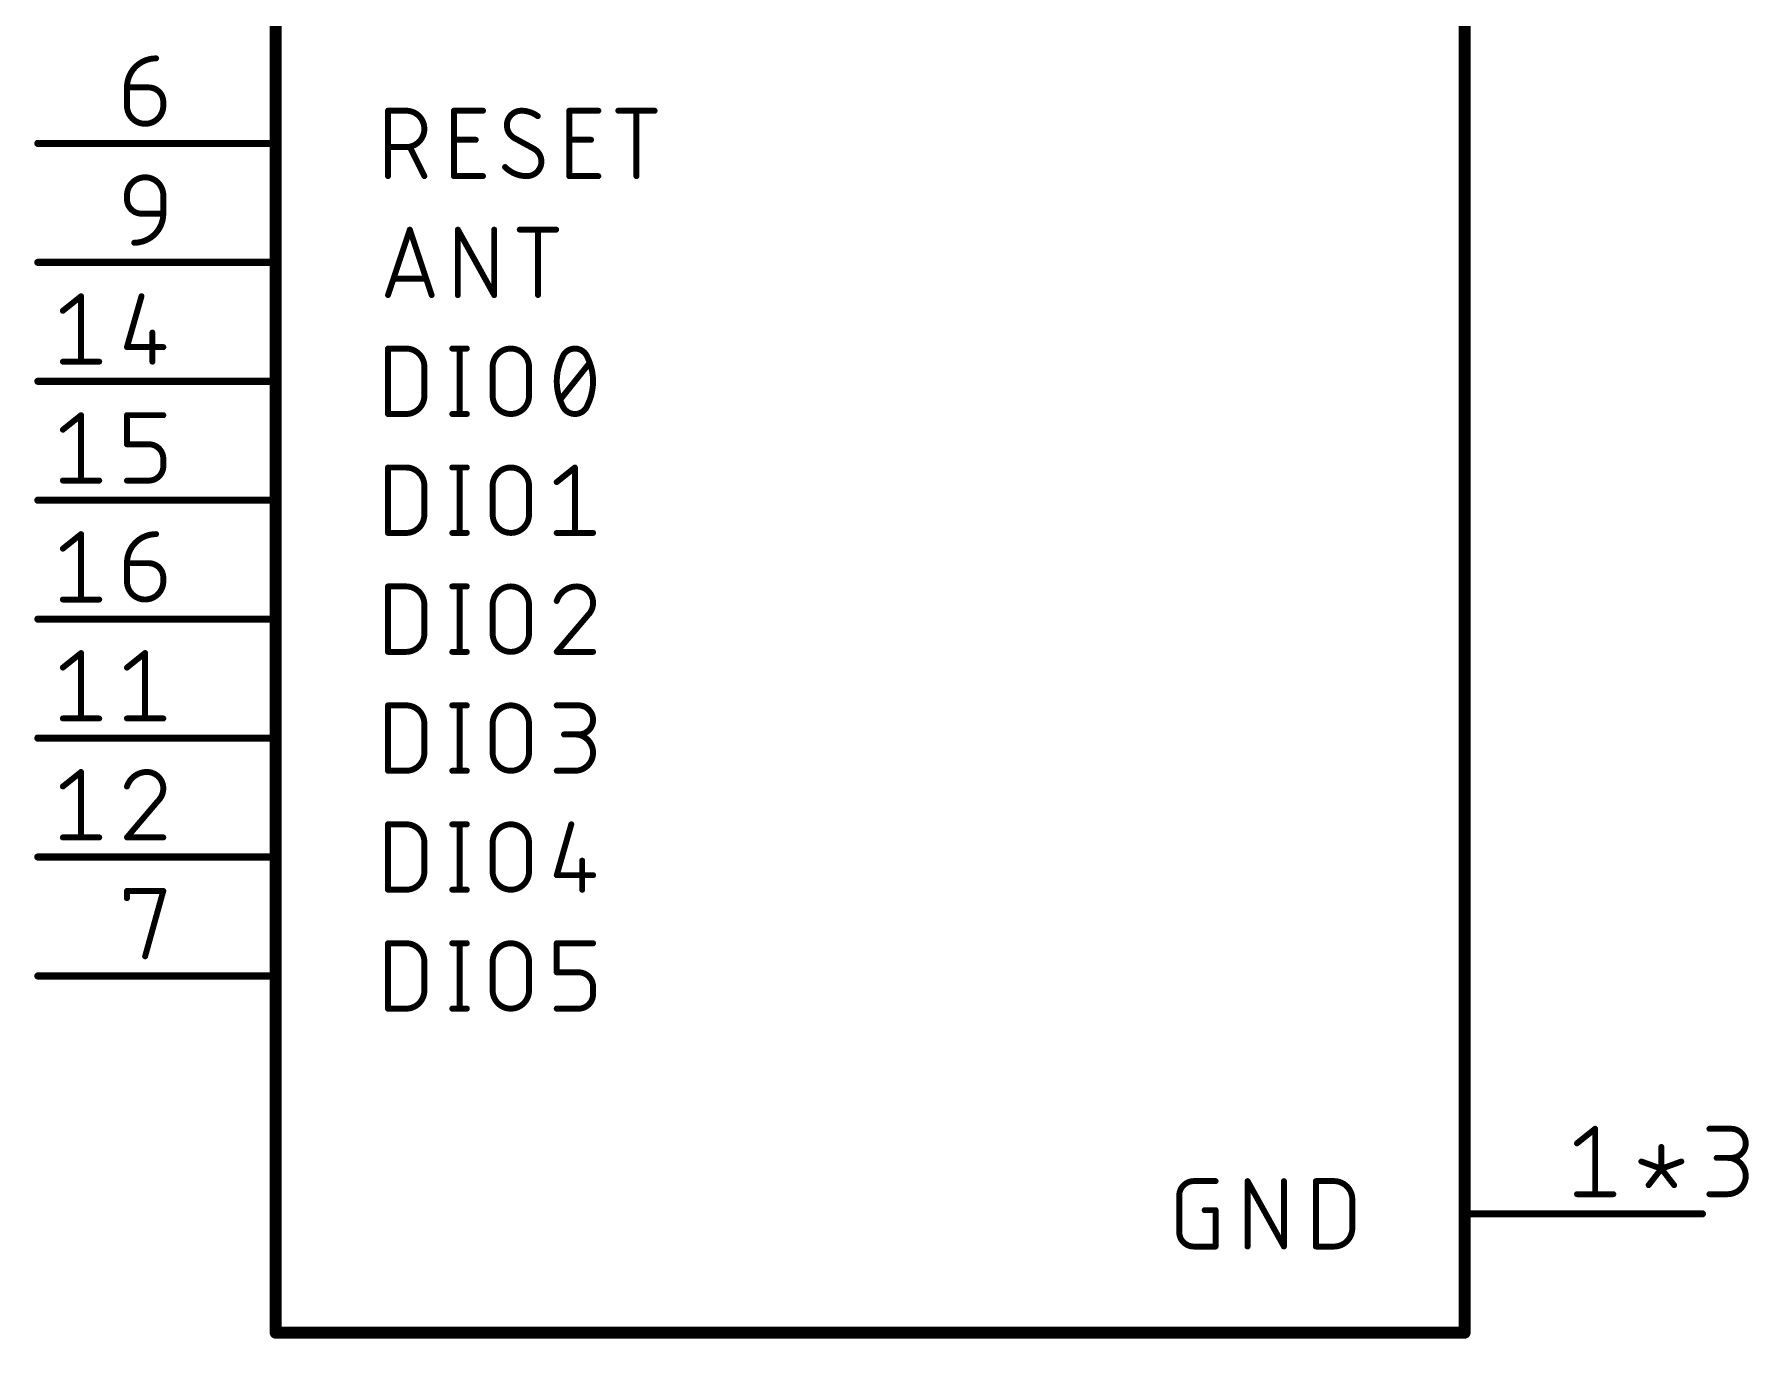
# Model space of a CAD drawing. Extents: x -1 to 180, y 0 to 264.
# Drawn here: x 104.06 to 140.69, y 48.13 to 75.99 of the extents above; entities that cross this region are included whole.
import ezdxf

# ---------------------------------------------------------------- set-up
doc = ezdxf.new("R2010")
doc.units = 0
doc.layers.add('94', color=12, linetype='CONTINUOUS')
doc.layers.add('95', color=251, linetype='CONTINUOUS')

msp = doc.modelspace()

# ---------------------------------------------------------------- linework, layer by layer
at = {"layer": '94'}
for points, const_width in [([(109.22, 91.44), (109.22, 48.26)], 0.254), ([(134.62, 48.26), (134.62, 91.44)], 0.254), ([(104.14, 73.66), (109.22, 73.66)], 0.1524), ([(104.14, 71.12), (109.22, 71.12)], 0.1524), ([(104.14, 68.58), (109.22, 68.58)], 0.1524), ([(104.14, 66.04), (109.22, 66.04)], 0.1524), ([(104.14, 63.5), (109.22, 63.5)], 0.1524), ([(104.14, 60.96), (109.22, 60.96)], 0.1524), ([(104.14, 58.42), (109.22, 58.42)], 0.1524), ([(104.14, 55.88), (109.22, 55.88)], 0.1524), ([(139.7, 50.8), (134.62, 50.8)], 0.1524), ([(109.22, 48.26), (134.62, 48.26)], 0.254)]:
    msp.add_lwpolyline(points, dxfattribs=dict(at, const_width=const_width))
for points, const_width in [([(104.14, 73.6981, 1), (104.14, 73.6219)], 0.0762), ([(109.22, 73.6219, 1), (109.22, 73.6981)], 0.0762), ([(104.14, 71.1581, 1), (104.14, 71.0819)], 0.0762), ([(109.22, 71.0819, 1), (109.22, 71.1581)], 0.0762), ([(104.14, 68.6181, 1), (104.14, 68.5419)], 0.0762), ([(109.22, 68.5419, 1), (109.22, 68.6181)], 0.0762), ([(104.14, 66.0781, 1), (104.14, 66.0019)], 0.0762), ([(109.22, 66.0019, 1), (109.22, 66.0781)], 0.0762), ([(104.14, 63.5381, 1), (104.14, 63.4619)], 0.0762), ([(109.22, 63.4619, 1), (109.22, 63.5381)], 0.0762), ([(104.14, 60.9981, 1), (104.14, 60.9219)], 0.0762), ([(109.22, 60.9219, 1), (109.22, 60.9981)], 0.0762), ([(104.14, 58.4581, 1), (104.14, 58.3819)], 0.0762), ([(109.22, 58.3819, 1), (109.22, 58.4581)], 0.0762), ([(104.14, 55.9181, 1), (104.14, 55.8419)], 0.0762), ([(109.22, 55.8419, 1), (109.22, 55.9181)], 0.0762), ([(134.62, 50.8381, 1), (134.62, 50.7619)], 0.0762), ([(139.7, 50.7619, 1), (139.7, 50.8381)], 0.0762), ([(109.22, 48.3235, 1), (109.22, 48.1965)], 0.127), ([(134.62, 48.1965, 1), (134.62, 48.3235)], 0.127), ([(109.1565, 48.26, 1), (109.2835, 48.26)], 0.127), ([(134.5565, 48.26, 1), (134.6835, 48.26)], 0.127)]:
    msp.add_lwpolyline(points, format="xyb", dxfattribs=dict(at, const_width=const_width))
at = {"layer": '95'}
for points, const_width in [([(106.6645, 75.4761, 0.4142), (106.0436, 74.8552)], 0.127), ([(106.6645, 75.4444, 1), (106.6645, 75.5078)], 0.0635), ([(106.0753, 74.8552, 1), (106.0118, 74.8552)], 0.0635), ([(106.0118, 74.8552, 1), (106.0753, 74.8552)], 0.0635), ([(106.0436, 74.887, 1), (106.0436, 74.8235)], 0.0635), ([(106.5093, 74.887, 1), (106.5093, 74.8235)], 0.0635), ([(106.8197, 74.5448, 0.4142), (106.5093, 74.8552)], 0.127), ([(106.5093, 74.8235, 1), (106.5093, 74.887)], 0.0635), ([(106.0753, 74.4672, 1), (106.0118, 74.4672)], 0.0635), ([(106.0118, 74.4672, 1), (106.0753, 74.4672)], 0.0635), ([(106.0436, 74.4672, 1), (106.8197, 74.4672)], 0.127), ([(106.8515, 74.5448, 1), (106.788, 74.5448)], 0.0635), ([(106.788, 74.5448, 1), (106.8515, 74.5448)], 0.0635), ([(106.8515, 74.4672, 1), (106.788, 74.4672)], 0.0635), ([(106.788, 74.4672, 1), (106.8515, 74.4672)], 0.0635), ([(111.6521, 74.3585, 1), (111.5885, 74.3585)], 0.0635), ([(111.6203, 74.3903, 1), (111.6203, 74.3268)], 0.0635), ([(112.0084, 73.5824, 1), (112.0084, 74.3585)], 0.127), ([(112.0084, 74.3903, 1), (112.0084, 74.3268)], 0.0635), ([(112.0084, 74.3268, 1), (112.0084, 74.3903)], 0.0635), ([(113.0604, 74.3585, 1), (112.9969, 74.3585)], 0.0635), ([(113.0286, 74.3903, 1), (113.0286, 74.3268)], 0.0635), ([(113.6495, 74.3268, 1), (113.6495, 74.3903)], 0.0635), ([(114.4702, 74.3585, 0.4142), (114.1598, 74.0481)], 0.127), ([(114.8195, 74.2421, 0.1623), (114.4702, 74.3585)], 0.127), ([(114.4702, 74.3902, 1), (114.4702, 74.3268)], 0.0635), ([(114.4702, 74.3267, 1), (114.4702, 74.3902)], 0.0635), ([(115.5243, 74.3585, 1), (115.4608, 74.3585)], 0.0635), ([(115.4926, 74.3903, 1), (115.4926, 74.3268)], 0.0635), ([(116.1134, 74.3268, 1), (116.1134, 74.3903)], 0.0635), ([(116.5393, 74.3903, 1), (116.5393, 74.3268)], 0.0635), ([(116.9591, 74.3585, 1), (116.8956, 74.3585)], 0.0635), ([(117.3154, 74.3268, 1), (117.3154, 74.3903)], 0.0635), ([(114.1915, 74.0481, 1), (114.128, 74.0481)], 0.0635), ([(114.128, 74.0481, 1), (114.1915, 74.0481)], 0.0635), ([(114.1598, 74.0481, 0.2656), (114.315, 73.7764)], 0.127), ([(114.8004, 74.2167, 1), (114.8385, 74.2675)], 0.0635), ([(111.6203, 73.6141, 1), (111.6203, 73.5506)], 0.0635), ([(112.0084, 73.6141, 1), (112.0084, 73.5506)], 0.0635), ([(112.0084, 73.5506, 1), (112.0084, 73.6141)], 0.0635), ([(112.1144, 73.5966, 1), (112.0576, 73.5682)], 0.0635), ([(113.0286, 73.7694, 1), (113.0286, 73.7059)], 0.0635), ([(113.4943, 73.7059, 1), (113.4943, 73.7694)], 0.0635), ([(114.3302, 73.8043, 1), (114.2998, 73.7485)], 0.0635), ([(114.2989, 73.7491, 1), (114.3311, 73.8038)], 0.0635), ([(115.4926, 73.7694, 1), (115.4926, 73.7059)], 0.0635), ([(115.9582, 73.7059, 1), (115.9582, 73.7694)], 0.0635), ([(114.5866, 72.9615, 0.4142), (114.8971, 73.2719)], 0.127), ([(114.8971, 73.2719, 0.2656), (114.7418, 73.5436)], 0.127), ([(114.758, 73.5709, 1), (114.7257, 73.5162)], 0.0635), ([(114.7266, 73.5157, 1), (114.757, 73.5715)], 0.0635), ([(114.9288, 73.2719, 1), (114.8653, 73.2719)], 0.0635), ([(114.8653, 73.2719, 1), (114.9288, 73.2719)], 0.0635), ([(106.8197, 72.548, 1), (106.0436, 72.548)], 0.127), ([(111.5885, 72.9615, 1), (111.6521, 72.9615)], 0.0635), ([(112.368, 72.9473, 1), (112.4248, 72.9757)], 0.0635), ([(113.0286, 72.9933, 1), (113.0286, 72.9297)], 0.0635), ([(112.9969, 72.9615, 1), (113.0604, 72.9615)], 0.0635), ([(113.6495, 72.9297, 1), (113.6495, 72.9933)], 0.0635), ([(114.121, 73.1555, 0.2), (114.5866, 72.9615)], 0.127), ([(114.1435, 73.1779, 1), (114.0984, 73.1332)], 0.0635), ([(114.5866, 72.9933, 1), (114.5866, 72.9297)], 0.0635), ([(114.5866, 72.9298, 1), (114.5866, 72.9932)], 0.0635), ([(115.4926, 72.9933, 1), (115.4926, 72.9297)], 0.0635), ([(115.4608, 72.9615, 1), (115.5243, 72.9615)], 0.0635), ([(116.1134, 72.9297, 1), (116.1134, 72.9933)], 0.0635), ([(116.8956, 72.9615, 1), (116.9591, 72.9615)], 0.0635), ([(106.0753, 72.548, 1), (106.0118, 72.548)], 0.0635), ([(106.0118, 72.548, 1), (106.0753, 72.548)], 0.0635), ([(106.0753, 72.4704, 1), (106.0118, 72.4704)], 0.0635), ([(106.0436, 72.4704, 0.4142), (106.354, 72.16)], 0.127), ([(106.7879, 72.548, 1), (106.8514, 72.548)], 0.0635), ([(106.8515, 72.548, 1), (106.788, 72.548)], 0.0635), ([(106.0118, 72.4704, 1), (106.0753, 72.4704)], 0.0635), ([(106.1988, 71.5391, 0.4142), (106.8197, 72.16)], 0.127), ([(106.354, 72.1917, 1), (106.354, 72.1282)], 0.0635), ([(106.354, 72.1282, 1), (106.354, 72.1917)], 0.0635), ([(106.8515, 72.16, 1), (106.788, 72.16)], 0.0635), ([(106.788, 72.16, 1), (106.8515, 72.16)], 0.0635), ([(106.8197, 72.1282, 1), (106.8197, 72.1917)], 0.0635), ([(112.1161, 71.8285, 1), (112.0558, 71.8085)], 0.0635), ([(112.1161, 71.8085, 1), (112.0558, 71.8285)], 0.0635), ([(113.1441, 71.8185, 1), (113.0806, 71.8185)], 0.0635), ([(113.1401, 71.8339, 1), (113.0846, 71.8031)], 0.0635), ([(113.9203, 71.8185, 1), (113.8568, 71.8185)], 0.0635), ([(114.4356, 71.8503, 1), (114.4356, 71.7867)], 0.0635), ([(114.8554, 71.8185, 1), (114.7919, 71.8185)], 0.0635), ([(115.2117, 71.7867, 1), (115.2117, 71.8503)], 0.0635), ([(106.1988, 71.5709, 1), (106.1988, 71.5074)], 0.0635), ([(111.7367, 70.8025, 1), (111.7367, 70.739)], 0.0635), ([(112.4352, 70.739, 1), (112.4352, 70.8025)], 0.0635), ([(105.0945, 70.3961, 1), (105.031, 70.3961)], 0.0635), ([(105.0826, 70.3713, 1), (105.043, 70.4209)], 0.0635), ([(106.3846, 70.3874, 1), (106.3235, 70.4048)], 0.0635), ([(111.5902, 70.4315, 1), (111.6504, 70.4115)], 0.0635), ([(112.5215, 70.4115, 1), (112.5818, 70.4315)], 0.0635), ([(113.0806, 70.4215, 1), (113.1441, 70.4215)], 0.0635), ([(113.8568, 70.4215, 1), (113.9203, 70.4215)], 0.0635), ([(113.8607, 70.4061, 1), (113.9163, 70.4369)], 0.0635), ([(114.7919, 70.4215, 1), (114.8554, 70.4215)], 0.0635), ([(104.6549, 70.1104, 1), (104.6946, 70.0609)], 0.0635), ([(106.6186, 69.62, 1), (106.5551, 69.62)], 0.0635), ([(106.0436, 69.3413, 1), (106.0436, 69.2778)], 0.0635), ([(106.0131, 69.3183, 1), (106.0741, 69.3008)], 0.0635), ([(106.8197, 69.2778, 1), (106.8197, 69.3413)], 0.0635), ([(111.6521, 69.2785, 1), (111.5885, 69.2785)], 0.0635), ([(111.6203, 69.3103, 1), (111.6203, 69.2468)], 0.0635), ([(112.0084, 69.3103, 1), (112.0084, 69.2468)], 0.0635), ([(112.3964, 68.8904, 0.4142), (112.0084, 69.2785)], 0.127), ([(112.0084, 69.2468, 1), (112.0084, 69.3103)], 0.0635), ([(112.9938, 69.3103, 1), (112.9938, 69.2468)], 0.0635), ([(113.1808, 69.2785, 1), (113.1173, 69.2785)], 0.0635), ([(113.3043, 69.2468, 1), (113.3043, 69.3103)], 0.0635), ([(114.6322, 68.8904, 1), (113.8561, 68.8904)], 0.127), ([(115.613, 69.2785, 0.3205), (115.3414, 69.0845)], 0.127), ([(115.8846, 69.0845, 0.3205), (115.613, 69.2785)], 0.127), ([(115.613, 69.3102, 1), (115.613, 69.2468)], 0.0635), ([(115.613, 69.2468, 1), (115.613, 69.3102)], 0.0635), ([(104.6747, 69.0309, 1), (104.6747, 68.9673)], 0.0635), ([(105.031, 68.9991, 1), (105.0945, 68.9991)], 0.0635), ([(105.4508, 68.9673, 1), (105.4508, 69.0309)], 0.0635), ([(106.5551, 68.9991, 1), (106.6186, 68.9991)], 0.0635), ([(112.4282, 68.8904, 1), (112.3647, 68.8904)], 0.0635), ([(112.3647, 68.8904, 1), (112.4282, 68.8904)], 0.0635), ([(113.8878, 68.8904, 1), (113.8243, 68.8904)], 0.0635), ([(113.8243, 68.8904, 1), (113.8878, 68.8904)], 0.0635), ([(114.664, 68.8904, 1), (114.6005, 68.8904)], 0.0635), ([(114.6005, 68.8904, 1), (114.664, 68.8904)], 0.0635), ([(115.3414, 69.0845, 0.1139), (115.2249, 68.58)], 0.127), ([(115.3113, 69.0948, 1), (115.3714, 69.0742)], 0.0635), ([(115.3699, 69.0706, 1), (115.3128, 69.0984)], 0.0635), ([(116.0011, 68.58, 0.1139), (115.8846, 69.0845)], 0.127), ([(115.9132, 69.0984, 1), (115.8561, 69.0706)], 0.0635), ([(115.8546, 69.0742, 1), (115.9147, 69.0948)], 0.0635), ([(115.9482, 68.9482, 1), (115.8987, 68.9879)], 0.0635), ([(115.2249, 68.58, 0.1139), (115.3414, 68.0755)], 0.127), ([(115.2567, 68.58, 1), (115.1932, 68.58)], 0.0635), ([(115.1932, 68.58, 1), (115.2567, 68.58)], 0.0635), ([(115.8846, 68.0755, 0.1139), (116.0011, 68.58)], 0.127), ([(116.0328, 68.58, 1), (115.9693, 68.58)], 0.0635), ([(115.9693, 68.58, 1), (116.0328, 68.58)], 0.0635), ([(112.0084, 67.8815, 0.4142), (112.3964, 68.2696)], 0.127), ([(112.4282, 68.2696, 1), (112.3647, 68.2696)], 0.0635), ([(112.3647, 68.2696, 1), (112.4282, 68.2696)], 0.0635), ([(113.8878, 68.2696, 1), (113.8243, 68.2696)], 0.0635), ([(113.8243, 68.2696, 1), (113.8878, 68.2696)], 0.0635), ([(113.8561, 68.2696, 1), (114.6322, 68.2696)], 0.127), ([(114.664, 68.2696, 1), (114.6005, 68.2696)], 0.0635), ([(114.6005, 68.2696, 1), (114.664, 68.2696)], 0.0635), ([(115.2778, 68.2118, 1), (115.3273, 68.1721)], 0.0635), ([(115.3714, 68.0858, 1), (115.3113, 68.0652)], 0.0635), ([(115.3414, 68.0755, 0.3205), (115.613, 67.8815)], 0.127), ([(115.613, 67.8815, 0.3205), (115.8846, 68.0755)], 0.127), ([(115.9147, 68.0652, 1), (115.8546, 68.0858)], 0.0635), ([(105.0945, 67.8561, 1), (105.031, 67.8561)], 0.0635), ([(105.0826, 67.8313, 1), (105.043, 67.8809)], 0.0635), ([(106.0436, 67.8879, 1), (106.0436, 67.8243)], 0.0635), ([(106.0753, 67.8561, 1), (106.0118, 67.8561)], 0.0635), ([(106.8197, 67.8243, 1), (106.8197, 67.8879)], 0.0635), ([(111.5885, 67.8815, 1), (111.6521, 67.8815)], 0.0635), ([(111.6203, 67.9133, 1), (111.6203, 67.8498)], 0.0635), ([(112.0084, 67.9132, 1), (112.0084, 67.8498)], 0.0635), ([(112.0084, 67.8498, 1), (112.0084, 67.9133)], 0.0635), ([(112.9938, 67.9133, 1), (112.9938, 67.8498)], 0.0635), ([(113.1173, 67.8815, 1), (113.1808, 67.8815)], 0.0635), ([(113.3043, 67.8498, 1), (113.3043, 67.9133)], 0.0635), ([(115.3128, 68.0616, 1), (115.3699, 68.0894)], 0.0635), ([(115.613, 67.9132, 1), (115.613, 67.8498)], 0.0635), ([(115.613, 67.8498, 1), (115.613, 67.9132)], 0.0635), ([(115.8561, 68.0894, 1), (115.9132, 68.0616)], 0.0635), ([(104.6549, 67.5704, 1), (104.6946, 67.5209)], 0.0635), ([(106.0118, 67.2352, 1), (106.0753, 67.2352)], 0.0635), ([(106.0436, 67.267, 1), (106.0436, 67.2035)], 0.0635), ([(106.8197, 66.9248, 0.4142), (106.5093, 67.2352)], 0.127), ([(106.5093, 67.267, 1), (106.5093, 67.2035)], 0.0635), ([(106.5093, 67.2035, 1), (106.5093, 67.267)], 0.0635), ([(106.5093, 66.4591, 0.4142), (106.8197, 66.7695)], 0.127), ([(106.8515, 66.9248, 1), (106.788, 66.9248)], 0.0635), ([(106.788, 66.9248, 1), (106.8515, 66.9248)], 0.0635), ([(106.8515, 66.7695, 1), (106.788, 66.7695)], 0.0635), ([(106.788, 66.7695, 1), (106.8515, 66.7695)], 0.0635), ([(111.6521, 66.7385, 1), (111.5885, 66.7385)], 0.0635), ([(111.6203, 66.7703, 1), (111.6203, 66.7067)], 0.0635), ([(112.0084, 66.7703, 1), (112.0084, 66.7067)], 0.0635), ([(112.3964, 66.3504, 0.4142), (112.0084, 66.7385)], 0.127), ([(112.0084, 66.7067, 1), (112.0084, 66.7703)], 0.0635), ([(112.9938, 66.7703, 1), (112.9938, 66.7067)], 0.0635), ([(113.1808, 66.7385, 1), (113.1173, 66.7385)], 0.0635), ([(113.3043, 66.7067, 1), (113.3043, 66.7703)], 0.0635), ([(114.6322, 66.3504, 1), (113.8561, 66.3504)], 0.127), ([(115.6448, 66.7385, 1), (115.5812, 66.7385)], 0.0635), ([(115.6328, 66.7137, 1), (115.5932, 66.7633)], 0.0635), ([(104.6747, 66.4909, 1), (104.6747, 66.4274)], 0.0635), ([(105.031, 66.4591, 1), (105.0945, 66.4591)], 0.0635), ([(105.4508, 66.4274, 1), (105.4508, 66.4909)], 0.0635), ([(106.0436, 66.4909, 1), (106.0436, 66.4274)], 0.0635), ([(106.5093, 66.4909, 1), (106.5093, 66.4274)], 0.0635), ([(106.5093, 66.4274, 1), (106.5093, 66.4909)], 0.0635), ([(112.4282, 66.3504, 1), (112.3647, 66.3504)], 0.0635), ([(112.3647, 66.3504, 1), (112.4282, 66.3504)], 0.0635), ([(113.8878, 66.3504, 1), (113.8243, 66.3504)], 0.0635), ([(113.8243, 66.3504, 1), (113.8878, 66.3504)], 0.0635), ([(114.664, 66.3504, 1), (114.6005, 66.3504)], 0.0635), ([(114.6005, 66.3504, 1), (114.664, 66.3504)], 0.0635), ([(115.2051, 66.4528, 1), (115.2448, 66.4033)], 0.0635), ([(112.0084, 65.3415, 0.4142), (112.3964, 65.7296)], 0.127), ([(112.4282, 65.7296, 1), (112.3647, 65.7296)], 0.0635), ([(112.3647, 65.7296, 1), (112.4282, 65.7296)], 0.0635), ([(113.8878, 65.7296, 1), (113.8243, 65.7296)], 0.0635), ([(113.8243, 65.7296, 1), (113.8878, 65.7296)], 0.0635), ([(113.8561, 65.7296, 1), (114.6322, 65.7296)], 0.127), ([(114.664, 65.7296, 1), (114.6005, 65.7296)], 0.0635), ([(114.6005, 65.7296, 1), (114.664, 65.7296)], 0.0635), ([(105.0945, 65.3161, 1), (105.031, 65.3161)], 0.0635), ([(105.0826, 65.2913, 1), (105.043, 65.3409)], 0.0635), ([(106.6645, 65.3161, 0.4142), (106.0436, 64.6952)], 0.127), ([(106.6645, 65.2844, 1), (106.6645, 65.3478)], 0.0635), ([(111.5885, 65.3415, 1), (111.6521, 65.3415)], 0.0635), ([(111.6203, 65.3732, 1), (111.6203, 65.3097)], 0.0635), ([(112.0084, 65.3732, 1), (112.0084, 65.3098)], 0.0635), ([(112.0084, 65.3097, 1), (112.0084, 65.3732)], 0.0635), ([(112.9938, 65.3732, 1), (112.9938, 65.3097)], 0.0635), ([(113.1173, 65.3415, 1), (113.1808, 65.3415)], 0.0635), ([(113.3043, 65.3097, 1), (113.3043, 65.3732)], 0.0635), ([(115.2249, 65.3732, 1), (115.2249, 65.3097)], 0.0635), ([(115.5812, 65.3415, 1), (115.6448, 65.3415)], 0.0635), ([(116.0011, 65.3097, 1), (116.0011, 65.3732)], 0.0635), ([(104.6549, 65.0304, 1), (104.6946, 64.9809)], 0.0635), ([(106.0753, 64.6952, 1), (106.0118, 64.6952)], 0.0635), ([(106.0118, 64.6952, 1), (106.0753, 64.6952)], 0.0635), ([(106.0436, 64.727, 1), (106.0436, 64.6635)], 0.0635), ([(106.5093, 64.727, 1), (106.5093, 64.6635)], 0.0635), ([(106.8197, 64.3848, 0.4142), (106.5093, 64.6952)], 0.127), ([(106.5093, 64.6635, 1), (106.5093, 64.727)], 0.0635), ([(106.0753, 64.3072, 1), (106.0118, 64.3072)], 0.0635), ([(106.0118, 64.3072, 1), (106.0753, 64.3072)], 0.0635), ([(106.0436, 64.3072, 1), (106.8197, 64.3072)], 0.127), ([(106.8515, 64.3848, 1), (106.788, 64.3848)], 0.0635), ([(106.788, 64.3848, 1), (106.8515, 64.3848)], 0.0635), ([(106.8515, 64.3072, 1), (106.788, 64.3072)], 0.0635), ([(106.788, 64.3072, 1), (106.8515, 64.3072)], 0.0635), ([(111.6521, 64.1985, 1), (111.5885, 64.1985)], 0.0635), ([(111.6203, 64.2303, 1), (111.6203, 64.1668)], 0.0635), ([(112.0084, 64.2303, 1), (112.0084, 64.1668)], 0.0635), ([(112.3964, 63.8104, 0.4142), (112.0084, 64.1985)], 0.127), ([(112.0084, 64.1668, 1), (112.0084, 64.2303)], 0.0635), ([(112.9938, 64.2303, 1), (112.9938, 64.1668)], 0.0635), ([(113.1808, 64.1985, 1), (113.1173, 64.1985)], 0.0635), ([(113.3043, 64.1668, 1), (113.3043, 64.2303)], 0.0635), ([(114.6322, 63.8104, 1), (113.8561, 63.8104)], 0.127), ([(115.6518, 64.1985, 0.3252), (115.2249, 63.8881)], 0.127), ([(115.6518, 64.2303, 1), (115.6518, 64.1668)], 0.0635), ([(116.0011, 63.8493, 0.4142), (115.6518, 64.1985)], 0.127), ([(115.6518, 64.1668, 1), (115.6518, 64.2302)], 0.0635), ([(104.6747, 63.9509, 1), (104.6747, 63.8873)], 0.0635), ([(105.031, 63.9191, 1), (105.0945, 63.9191)], 0.0635), ([(105.4508, 63.8873, 1), (105.4508, 63.9509)], 0.0635), ([(112.4282, 63.8104, 1), (112.3647, 63.8104)], 0.0635), ([(112.3647, 63.8104, 1), (112.4282, 63.8104)], 0.0635), ([(113.8878, 63.8104, 1), (113.8243, 63.8104)], 0.0635), ([(113.8243, 63.8104, 1), (113.8878, 63.8104)], 0.0635), ([(114.664, 63.8104, 1), (114.6005, 63.8104)], 0.0635), ([(114.6005, 63.8104, 1), (114.664, 63.8104)], 0.0635), ([(115.1947, 63.8978, 1), (115.2551, 63.8783)], 0.0635), ([(115.8846, 63.5776, 0.2053), (116.0011, 63.8493)], 0.127), ([(116.0328, 63.8492, 1), (115.9693, 63.8493)], 0.0635), ([(115.9693, 63.8493, 1), (116.0328, 63.8493)], 0.0635), ([(115.8627, 63.6006, 1), (115.9065, 63.5546)], 0.0635), ([(115.9088, 63.557, 1), (115.8604, 63.5982)], 0.0635), ([(112.0084, 62.8015, 0.4142), (112.3964, 63.1896)], 0.127), ([(112.4282, 63.1896, 1), (112.3647, 63.1896)], 0.0635), ([(112.3647, 63.1896, 1), (112.4282, 63.1896)], 0.0635), ([(113.8878, 63.1896, 1), (113.8243, 63.1896)], 0.0635), ([(113.8243, 63.1896, 1), (113.8878, 63.1896)], 0.0635), ([(113.8561, 63.1896, 1), (114.6322, 63.1896)], 0.127), ([(114.664, 63.1896, 1), (114.6005, 63.1896)], 0.0635), ([(114.6005, 63.1896, 1), (114.664, 63.1896)], 0.0635), ([(105.0945, 62.7761, 1), (105.031, 62.7761)], 0.0635), ([(105.0826, 62.7513, 1), (105.043, 62.8009)], 0.0635), ([(106.4634, 62.7761, 1), (106.3999, 62.7761)], 0.0635), ([(106.4515, 62.7513, 1), (106.4118, 62.8009)], 0.0635), ([(111.5885, 62.8015, 1), (111.6521, 62.8015)], 0.0635), ([(111.6203, 62.8333, 1), (111.6203, 62.7698)], 0.0635), ([(112.0084, 62.8332, 1), (112.0084, 62.7698)], 0.0635), ([(112.0084, 62.7698, 1), (112.0084, 62.8333)], 0.0635), ([(112.9938, 62.8333, 1), (112.9938, 62.7698)], 0.0635), ([(113.1173, 62.8015, 1), (113.1808, 62.8015)], 0.0635), ([(113.3043, 62.7698, 1), (113.3043, 62.8333)], 0.0635), ([(115.2249, 62.8333, 1), (115.2249, 62.7698)], 0.0635), ([(115.2008, 62.8221, 1), (115.2491, 62.7809)], 0.0635), ([(116.0011, 62.7698, 1), (116.0011, 62.8333)], 0.0635), ([(104.6549, 62.4904, 1), (104.6946, 62.4409)], 0.0635), ([(106.0238, 62.4904, 1), (106.0634, 62.4409)], 0.0635), ([(111.6521, 61.6585, 1), (111.5885, 61.6585)], 0.0635), ([(111.6203, 61.6903, 1), (111.6203, 61.6268)], 0.0635), ([(112.0084, 61.6903, 1), (112.0084, 61.6268)], 0.0635), ([(112.3964, 61.2704, 0.4142), (112.0084, 61.6585)], 0.127), ([(112.0084, 61.6268, 1), (112.0084, 61.6903)], 0.0635), ([(112.9938, 61.6903, 1), (112.9938, 61.6268)], 0.0635), ([(113.1808, 61.6585, 1), (113.1173, 61.6585)], 0.0635), ([(113.3043, 61.6268, 1), (113.3043, 61.6903)], 0.0635), ([(114.6322, 61.2704, 1), (113.8561, 61.2704)], 0.127), ([(115.2249, 61.6903, 1), (115.2249, 61.6268)], 0.0635), ([(115.6906, 61.6903, 1), (115.6906, 61.6268)], 0.0635), ([(115.6906, 61.0376, 1), (115.6906, 61.6585)], 0.127), ([(115.6906, 61.6268, 1), (115.6906, 61.6903)], 0.0635), ([(104.6747, 61.4109, 1), (104.6747, 61.3473)], 0.0635), ([(105.031, 61.3791, 1), (105.0945, 61.3791)], 0.0635), ([(105.4508, 61.3473, 1), (105.4508, 61.4109)], 0.0635), ([(106.0436, 61.4109, 1), (106.0436, 61.3473)], 0.0635), ([(106.3999, 61.3791, 1), (106.4634, 61.3791)], 0.0635), ([(106.8197, 61.3473, 1), (106.8197, 61.4109)], 0.0635), ([(112.4282, 61.2704, 1), (112.3647, 61.2704)], 0.0635), ([(112.3647, 61.2704, 1), (112.4282, 61.2704)], 0.0635), ([(113.8878, 61.2704, 1), (113.8243, 61.2704)], 0.0635), ([(113.8243, 61.2704, 1), (113.8878, 61.2704)], 0.0635), ([(114.664, 61.2704, 1), (114.6005, 61.2704)], 0.0635), ([(114.6005, 61.2704, 1), (114.664, 61.2704)], 0.0635), ([(115.3802, 61.0694, 1), (115.3802, 61.0059)], 0.0635), ([(115.613, 61.0694, 1), (115.613, 61.0059)], 0.0635), ([(115.613, 60.2615, 1), (115.613, 61.0376)], 0.127), ([(115.6906, 61.0694, 1), (115.6906, 61.0059)], 0.0635), ([(115.6906, 61.0059, 1), (115.6906, 61.0694)], 0.0635), ([(112.0084, 60.2615, 0.4142), (112.3964, 60.6496)], 0.127), ([(112.4282, 60.6496, 1), (112.3647, 60.6496)], 0.0635), ([(112.3647, 60.6496, 1), (112.4282, 60.6496)], 0.0635), ([(113.8878, 60.6496, 1), (113.8243, 60.6496)], 0.0635), ([(113.8243, 60.6496, 1), (113.8878, 60.6496)], 0.0635), ([(113.8561, 60.6496, 1), (114.6322, 60.6496)], 0.127), ([(114.664, 60.6496, 1), (114.6005, 60.6496)], 0.0635), ([(114.6005, 60.6496, 1), (114.664, 60.6496)], 0.0635), ([(105.0945, 60.2361, 1), (105.031, 60.2361)], 0.0635), ([(105.0826, 60.2113, 1), (105.043, 60.2609)], 0.0635), ([(106.4704, 60.2361, 0.3252), (106.0436, 59.9257)], 0.127), ([(106.8197, 59.8869, 0.4142), (106.4704, 60.2361)], 0.127), ([(106.4704, 60.2679, 1), (106.4704, 60.2043)], 0.0635), ([(106.4705, 60.2044, 1), (106.4704, 60.2678)], 0.0635), ([(111.5885, 60.2615, 1), (111.6521, 60.2615)], 0.0635), ([(111.6203, 60.2933, 1), (111.6203, 60.2298)], 0.0635), ([(112.0084, 60.2932, 1), (112.0084, 60.2298)], 0.0635), ([(112.0084, 60.2298, 1), (112.0084, 60.2933)], 0.0635), ([(112.9938, 60.2933, 1), (112.9938, 60.2298)], 0.0635), ([(113.1173, 60.2615, 1), (113.1808, 60.2615)], 0.0635), ([(113.3043, 60.2298, 1), (113.3043, 60.2933)], 0.0635), ([(115.2249, 60.2933, 1), (115.2249, 60.2298)], 0.0635), ([(115.613, 60.2933, 1), (115.613, 60.2298)], 0.0635), ([(115.613, 60.2298, 1), (115.613, 60.2933)], 0.0635), ([(104.6549, 59.9504, 1), (104.6946, 59.9009)], 0.0635), ([(106.0134, 59.9354, 1), (106.0738, 59.9159)], 0.0635), ([(106.7033, 59.6152, 0.2053), (106.8197, 59.8869)], 0.127), ([(106.8514, 59.8868, 1), (106.788, 59.8869)], 0.0635), ([(106.788, 59.8869, 1), (106.8515, 59.8869)], 0.0635), ([(106.6814, 59.6382, 1), (106.7252, 59.5922)], 0.0635), ([(106.7275, 59.5946, 1), (106.6791, 59.6358)], 0.0635), ([(111.6521, 59.1185, 1), (111.5885, 59.1185)], 0.0635), ([(111.6203, 59.1503, 1), (111.6203, 59.0868)], 0.0635), ([(112.0084, 59.1503, 1), (112.0084, 59.0868)], 0.0635), ([(112.3964, 58.7304, 0.4142), (112.0084, 59.1185)], 0.127), ([(112.0084, 59.0868, 1), (112.0084, 59.1503)], 0.0635), ([(112.9938, 59.1503, 1), (112.9938, 59.0868)], 0.0635), ([(113.1808, 59.1185, 1), (113.1173, 59.1185)], 0.0635), ([(113.3043, 59.0868, 1), (113.3043, 59.1503)], 0.0635), ([(114.6322, 58.7304, 1), (113.8561, 58.7304)], 0.127), ([(115.5659, 59.1098, 1), (115.5049, 59.1272)], 0.0635), ([(104.6747, 58.8709, 1), (104.6747, 58.8073)], 0.0635), ([(105.031, 58.8391, 1), (105.0945, 58.8391)], 0.0635), ([(105.4508, 58.8073, 1), (105.4508, 58.8709)], 0.0635), ([(106.0436, 58.8709, 1), (106.0436, 58.8073)], 0.0635), ([(106.0194, 58.8597, 1), (106.0678, 58.8185)], 0.0635), ([(106.8197, 58.8073, 1), (106.8197, 58.8709)], 0.0635), ([(112.4282, 58.7304, 1), (112.3647, 58.7304)], 0.0635), ([(112.3647, 58.7304, 1), (112.4282, 58.7304)], 0.0635), ([(113.8878, 58.7304, 1), (113.8243, 58.7304)], 0.0635), ([(113.8243, 58.7304, 1), (113.8878, 58.7304)], 0.0635), ([(114.664, 58.7304, 1), (114.6005, 58.7304)], 0.0635), ([(114.6005, 58.7304, 1), (114.664, 58.7304)], 0.0635), ([(115.8, 58.3424, 1), (115.7365, 58.3424)], 0.0635), ([(112.0084, 57.7215, 0.4142), (112.3964, 58.1096)], 0.127), ([(112.4282, 58.1096, 1), (112.3647, 58.1096)], 0.0635), ([(112.3647, 58.1096, 1), (112.4282, 58.1096)], 0.0635), ([(113.8878, 58.1096, 1), (113.8243, 58.1096)], 0.0635), ([(113.8243, 58.1096, 1), (113.8878, 58.1096)], 0.0635), ([(113.8561, 58.1096, 1), (114.6322, 58.1096)], 0.127), ([(114.664, 58.1096, 1), (114.6005, 58.1096)], 0.0635), ([(114.6005, 58.1096, 1), (114.664, 58.1096)], 0.0635), ([(115.2249, 58.0637, 1), (115.2249, 58.0002)], 0.0635), ([(115.1944, 58.0407, 1), (115.2555, 58.0232)], 0.0635), ([(116.0011, 58.0002, 1), (116.0011, 58.0637)], 0.0635), ([(106.0436, 57.7279, 1), (106.0436, 57.6643)], 0.0635), ([(106.0753, 57.6961, 1), (106.0118, 57.6961)], 0.0635), ([(106.0118, 57.5409, 1), (106.0753, 57.5409)], 0.0635), ([(106.8503, 57.6876, 1), (106.7891, 57.7046)], 0.0635), ([(106.8197, 57.6643, 1), (106.8197, 57.7279)], 0.0635), ([(111.5885, 57.7215, 1), (111.6521, 57.7215)], 0.0635), ([(111.6203, 57.7533, 1), (111.6203, 57.6898)], 0.0635), ([(112.0084, 57.7532, 1), (112.0084, 57.6898)], 0.0635), ([(112.0084, 57.6898, 1), (112.0084, 57.7533)], 0.0635), ([(112.9938, 57.7533, 1), (112.9938, 57.6898)], 0.0635), ([(113.1173, 57.7215, 1), (113.1808, 57.7215)], 0.0635), ([(113.3043, 57.6898, 1), (113.3043, 57.7533)], 0.0635), ([(115.7365, 57.7215, 1), (115.8, 57.7215)], 0.0635), ([(111.6521, 56.5785, 1), (111.5885, 56.5785)], 0.0635), ([(111.6203, 56.6103, 1), (111.6203, 56.5468)], 0.0635), ([(112.0084, 56.6103, 1), (112.0084, 56.5468)], 0.0635), ([(112.3964, 56.1904, 0.4142), (112.0084, 56.5785)], 0.127), ([(112.0084, 56.5468, 1), (112.0084, 56.6103)], 0.0635), ([(112.9938, 56.6103, 1), (112.9938, 56.5468)], 0.0635), ([(113.1808, 56.5785, 1), (113.1173, 56.5785)], 0.0635), ([(113.3043, 56.5468, 1), (113.3043, 56.6103)], 0.0635), ([(114.6322, 56.1904, 1), (113.8561, 56.1904)], 0.127), ([(115.2249, 56.6103, 1), (115.2249, 56.5468)], 0.0635), ([(115.2567, 56.5785, 1), (115.1932, 56.5785)], 0.0635), ([(116.0011, 56.5468, 1), (116.0011, 56.6103)], 0.0635), ([(106.4011, 56.3076, 1), (106.4622, 56.2906)], 0.0635), ([(112.4282, 56.1904, 1), (112.3647, 56.1904)], 0.0635), ([(112.3647, 56.1904, 1), (112.4282, 56.1904)], 0.0635), ([(113.8878, 56.1904, 1), (113.8243, 56.1904)], 0.0635), ([(113.8243, 56.1904, 1), (113.8878, 56.1904)], 0.0635), ([(114.664, 56.1904, 1), (114.6005, 56.1904)], 0.0635), ([(114.6005, 56.1904, 1), (114.664, 56.1904)], 0.0635), ([(115.2249, 55.9894, 1), (115.2249, 55.9259)], 0.0635), ([(115.1932, 55.9576, 1), (115.2567, 55.9576)], 0.0635), ([(115.6906, 55.9894, 1), (115.6906, 55.9259)], 0.0635), ([(116.0011, 55.6472, 0.4142), (115.6906, 55.9576)], 0.127), ([(115.6906, 55.9259, 1), (115.6906, 55.9894)], 0.0635), ([(116.0328, 55.6472, 1), (115.9693, 55.6472)], 0.0635), ([(115.9693, 55.6472, 1), (116.0328, 55.6472)], 0.0635), ([(112.0084, 55.1815, 0.4142), (112.3964, 55.5696)], 0.127), ([(112.4282, 55.5696, 1), (112.3647, 55.5696)], 0.0635), ([(112.3647, 55.5696, 1), (112.4282, 55.5696)], 0.0635), ([(113.8878, 55.5696, 1), (113.8243, 55.5696)], 0.0635), ([(113.8243, 55.5696, 1), (113.8878, 55.5696)], 0.0635), ([(113.8561, 55.5696, 1), (114.6322, 55.5696)], 0.127), ([(114.664, 55.5696, 1), (114.6005, 55.5696)], 0.0635), ([(114.6005, 55.5696, 1), (114.664, 55.5696)], 0.0635), ([(115.6906, 55.1815, 0.4142), (116.0011, 55.4919)], 0.127), ([(116.0328, 55.4919, 1), (115.9693, 55.4919)], 0.0635), ([(115.9693, 55.4919, 1), (116.0328, 55.4919)], 0.0635), ([(111.5885, 55.1815, 1), (111.6521, 55.1815)], 0.0635), ([(111.6203, 55.2133, 1), (111.6203, 55.1497)], 0.0635), ([(112.0084, 55.2132, 1), (112.0084, 55.1498)], 0.0635), ([(112.0084, 55.1497, 1), (112.0084, 55.2133)], 0.0635), ([(112.9938, 55.2133, 1), (112.9938, 55.1497)], 0.0635), ([(113.1173, 55.1815, 1), (113.1808, 55.1815)], 0.0635), ([(113.3043, 55.1497, 1), (113.3043, 55.2133)], 0.0635), ([(115.2249, 55.2133, 1), (115.2249, 55.1497)], 0.0635), ([(115.6906, 55.2133, 1), (115.6906, 55.1497)], 0.0635), ([(115.6906, 55.1497, 1), (115.6906, 55.2133)], 0.0635), ([(137.4401, 52.6161, 1), (137.3766, 52.6161)], 0.0635), ([(137.4282, 52.5913, 1), (137.3885, 52.6409)], 0.0635), ([(139.8493, 52.6479, 1), (139.8493, 52.5844)], 0.0635), ([(140.3149, 52.6479, 1), (140.3149, 52.5844)], 0.0635), ([(140.3149, 51.9952, 1), (140.3149, 52.6161)], 0.127), ([(140.3149, 52.5844, 1), (140.3149, 52.6479)], 0.0635), ([(137.0005, 52.3304, 1), (137.0401, 52.2809)], 0.0635), ([(138.8546, 52.228, 1), (138.7911, 52.228)], 0.0635), ([(140.0045, 52.027, 1), (140.0045, 51.9635)], 0.0635), ([(140.2373, 52.027, 1), (140.2373, 51.9635)], 0.0635), ([(140.2373, 51.2191, 1), (140.2373, 51.9952)], 0.127), ([(140.3149, 52.027, 1), (140.3149, 51.9635)], 0.0635), ([(140.3149, 51.9635, 1), (140.3149, 52.027)], 0.0635), ([(138.4068, 51.9474, 1), (138.3851, 51.8878)], 0.0635), ([(138.812, 51.7922, 1), (138.8337, 51.7325)], 0.0635), ([(138.8479, 51.7819, 1), (138.7978, 51.7429)], 0.0635), ([(138.7911, 51.7624, 1), (138.8546, 51.7624)], 0.0635), ([(138.8479, 51.7429, 1), (138.7978, 51.7819)], 0.0635), ([(138.812, 51.7325, 1), (138.8337, 51.7922)], 0.0635), ([(139.2605, 51.8878, 1), (139.2388, 51.9474)], 0.0635), ([(128.8338, 51.4985, 0.4142), (128.5234, 51.1881)], 0.127), ([(128.8338, 51.5303, 1), (128.8338, 51.4667)], 0.0635), ([(128.8338, 51.4668, 1), (128.8338, 51.5302)], 0.0635), ([(129.2995, 51.4667, 1), (129.2995, 51.5303)], 0.0635), ([(130.0152, 51.4985, 1), (129.9517, 51.4985)], 0.0635), ([(130.0112, 51.5139, 1), (129.9557, 51.4831)], 0.0635), ([(130.7913, 51.4985, 1), (130.7278, 51.4985)], 0.0635), ([(131.4753, 51.4985, 1), (131.4118, 51.4985)], 0.0635), ([(131.4436, 51.5303, 1), (131.4436, 51.4667)], 0.0635), ([(132.2197, 51.1104, 0.4142), (131.8316, 51.4985)], 0.127), ([(131.8316, 51.5303, 1), (131.8316, 51.4667)], 0.0635), ([(131.8316, 51.4667, 1), (131.8316, 51.5303)], 0.0635), ([(137.0203, 51.2509, 1), (137.0203, 51.1874)], 0.0635), ([(137.7964, 51.1874, 1), (137.7964, 51.2509)], 0.0635), ([(138.5261, 51.4326, 1), (138.5763, 51.3936)], 0.0635), ([(139.0694, 51.3936, 1), (139.1195, 51.4326)], 0.0635), ([(139.8493, 51.2509, 1), (139.8493, 51.1874)], 0.0635), ([(140.2373, 51.2509, 1), (140.2373, 51.1874)], 0.0635), ([(140.2373, 51.1874, 1), (140.2373, 51.2509)], 0.0635), ([(128.5551, 51.1881, 1), (128.4916, 51.1881)], 0.0635), ([(128.4916, 51.1881, 1), (128.5551, 51.1881)], 0.0635), ([(129.0666, 50.9094, 1), (129.0666, 50.8459)], 0.0635), ([(129.3312, 50.8776, 1), (129.2677, 50.8776)], 0.0635), ([(129.2995, 50.8459, 1), (129.2995, 50.9094)], 0.0635), ([(132.2515, 51.1104, 1), (132.188, 51.1104)], 0.0635), ([(132.188, 51.1104, 1), (132.2515, 51.1104)], 0.0635), ([(137.3766, 51.2191, 1), (137.4401, 51.2191)], 0.0635), ([(131.8316, 50.1015, 0.4142), (132.2197, 50.4896)], 0.127), ([(132.2515, 50.4896, 1), (132.188, 50.4896)], 0.0635), ([(128.5234, 50.4119, 0.4142), (128.8338, 50.1015)], 0.127), ([(128.5551, 50.4119, 1), (128.4916, 50.4119)], 0.0635), ([(128.4916, 50.4119, 1), (128.5551, 50.4119)], 0.0635), ([(132.188, 50.4896, 1), (132.2515, 50.4896)], 0.0635), ([(128.8338, 50.1333, 1), (128.8338, 50.0697)], 0.0635), ([(128.8338, 50.0697, 1), (128.8338, 50.1333)], 0.0635), ([(129.2677, 50.1015, 1), (129.3312, 50.1015)], 0.0635), ([(129.2995, 50.0697, 1), (129.2995, 50.1333)], 0.0635), ([(129.9517, 50.1015, 1), (130.0152, 50.1015)], 0.0635), ([(130.7278, 50.1015, 1), (130.7913, 50.1015)], 0.0635), ([(130.7318, 50.0861, 1), (130.7873, 50.1169)], 0.0635), ([(131.4436, 50.1333, 1), (131.4436, 50.0697)], 0.0635), ([(131.4118, 50.1015, 1), (131.4753, 50.1015)], 0.0635), ([(131.8316, 50.1332, 1), (131.8316, 50.0698)], 0.0635), ([(131.8316, 50.0697, 1), (131.8316, 50.1333)], 0.0635)]:
    msp.add_lwpolyline(points, format="xyb", dxfattribs=dict(at, const_width=const_width))
at = {"layer": '95', "const_width": 0.127}
for points in [[(106.0436, 74.8552), (106.5093, 74.8552)], [(106.0436, 74.4672), (106.0436, 74.8552)], [(106.8197, 74.5448), (106.8197, 74.4672)], [(111.6203, 72.9615), (111.6203, 74.3585)], [(111.6203, 74.3585), (112.0084, 74.3585)], [(113.0286, 72.9615), (113.0286, 74.3585)], [(113.0286, 74.3585), (113.6495, 74.3585)], [(115.4926, 72.9615), (115.4926, 74.3585)], [(115.4926, 74.3585), (116.1134, 74.3585)], [(116.5393, 74.3585), (117.3154, 74.3585)], [(116.9273, 72.9615), (116.9273, 74.3585)], [(112.0084, 73.5824), (111.6203, 73.5824)], [(112.3964, 72.9615), (112.086, 73.5824)], [(113.0286, 73.7376), (113.4943, 73.7376)], [(114.7418, 73.5436), (114.315, 73.7764)], [(115.4926, 73.7376), (115.9582, 73.7376)], [(113.6495, 72.9615), (113.0286, 72.9615)], [(116.1134, 72.9615), (115.4926, 72.9615)], [(106.0436, 72.4704), (106.0436, 72.548)], [(106.8197, 72.548), (106.8197, 72.16)], [(106.8197, 72.16), (106.354, 72.16)], [(111.6203, 70.4215), (112.086, 71.8185)], [(112.086, 71.8185), (112.5516, 70.4215)], [(113.1124, 70.4215), (113.1124, 71.8185)], [(113.1124, 71.8185), (113.8885, 70.4215)], [(113.8885, 70.4215), (113.8885, 71.8185)], [(114.4356, 71.8185), (115.2117, 71.8185)], [(114.8237, 70.4215), (114.8237, 71.8185)], [(112.4352, 70.7708), (111.7367, 70.7708)], [(104.6747, 70.0857), (105.0628, 70.3961)], [(105.0628, 70.3961), (105.0628, 68.9991)], [(106.354, 70.3961), (106.0436, 69.3095)], [(106.5869, 69.62), (106.5869, 68.9991)], [(106.0436, 69.3095), (106.8197, 69.3095)], [(111.6203, 67.8815), (111.6203, 69.2785)], [(111.6203, 69.2785), (112.0084, 69.2785)], [(112.9938, 69.2785), (113.3043, 69.2785)], [(113.1491, 69.2785), (113.1491, 67.8815)], [(104.6747, 68.9991), (105.4508, 68.9991)], [(112.3964, 68.8904), (112.3964, 68.2696)], [(113.8561, 68.2696), (113.8561, 68.8904)], [(114.6322, 68.8904), (114.6322, 68.2696)], [(115.3026, 68.1919), (115.9234, 68.9681)], [(104.6747, 67.5457), (105.0628, 67.8561)], [(105.0628, 67.8561), (105.0628, 66.4591)], [(106.0436, 67.2352), (106.0436, 67.8561)], [(106.0436, 67.8561), (106.8197, 67.8561)], [(112.0084, 67.8815), (111.6203, 67.8815)], [(112.9938, 67.8815), (113.3043, 67.8815)], [(106.5093, 67.2352), (106.0436, 67.2352)], [(106.8197, 66.7695), (106.8197, 66.9248)], [(111.6203, 65.3415), (111.6203, 66.7385)], [(111.6203, 66.7385), (112.0084, 66.7385)], [(112.9938, 66.7385), (113.3043, 66.7385)], [(113.1491, 66.7385), (113.1491, 65.3415)], [(115.2249, 66.4281), (115.613, 66.7385)], [(115.613, 66.7385), (115.613, 65.3415)], [(104.6747, 66.4591), (105.4508, 66.4591)], [(106.0436, 66.4591), (106.5093, 66.4591)], [(112.3964, 66.3504), (112.3964, 65.7296)], [(113.8561, 65.7296), (113.8561, 66.3504)], [(114.6322, 66.3504), (114.6322, 65.7296)], [(104.6747, 65.0057), (105.0628, 65.3161)], [(105.0628, 65.3161), (105.0628, 63.9191)], [(112.0084, 65.3415), (111.6203, 65.3415)], [(112.9938, 65.3415), (113.3043, 65.3415)], [(115.2249, 65.3415), (116.0011, 65.3415)], [(106.0436, 64.6952), (106.5093, 64.6952)], [(106.0436, 64.3072), (106.0436, 64.6952)], [(106.8197, 64.3848), (106.8197, 64.3072)], [(111.6203, 62.8015), (111.6203, 64.1985)], [(111.6203, 64.1985), (112.0084, 64.1985)], [(112.9938, 64.1985), (113.3043, 64.1985)], [(113.1491, 64.1985), (113.1491, 62.8015)], [(104.6747, 63.9191), (105.4508, 63.9191)], [(112.3964, 63.8104), (112.3964, 63.1896)], [(113.8561, 63.1896), (113.8561, 63.8104)], [(114.6322, 63.8104), (114.6322, 63.1896)], [(115.8846, 63.5776), (115.2249, 62.8015)], [(104.6747, 62.4657), (105.0628, 62.7761)], [(105.0628, 62.7761), (105.0628, 61.3791)], [(106.0436, 62.4657), (106.4316, 62.7761)], [(106.4316, 62.7761), (106.4316, 61.3791)], [(112.0084, 62.8015), (111.6203, 62.8015)], [(112.9938, 62.8015), (113.3043, 62.8015)], [(115.2249, 62.8015), (116.0011, 62.8015)], [(111.6203, 60.2615), (111.6203, 61.6585)], [(111.6203, 61.6585), (112.0084, 61.6585)], [(112.9938, 61.6585), (113.3043, 61.6585)], [(113.1491, 61.6585), (113.1491, 60.2615)], [(115.2249, 61.6585), (115.6906, 61.6585)], [(104.6747, 61.3791), (105.4508, 61.3791)], [(106.0436, 61.3791), (106.8197, 61.3791)], [(112.3964, 61.2704), (112.3964, 60.6496)], [(113.8561, 60.6496), (113.8561, 61.2704)], [(114.6322, 61.2704), (114.6322, 60.6496)], [(115.6906, 61.0376), (115.3802, 61.0376)], [(104.6747, 59.9257), (105.0628, 60.2361)], [(105.0628, 60.2361), (105.0628, 58.8391)], [(112.0084, 60.2615), (111.6203, 60.2615)], [(112.9938, 60.2615), (113.3043, 60.2615)], [(115.2249, 60.2615), (115.613, 60.2615)], [(106.7033, 59.6152), (106.0436, 58.8391)], [(111.6203, 57.7215), (111.6203, 59.1185)], [(111.6203, 59.1185), (112.0084, 59.1185)], [(112.9938, 59.1185), (113.3043, 59.1185)], [(113.1491, 59.1185), (113.1491, 57.7215)], [(115.5354, 59.1185), (115.2249, 58.0319)], [(104.6747, 58.8391), (105.4508, 58.8391)], [(106.0436, 58.8391), (106.8197, 58.8391)], [(112.3964, 58.7304), (112.3964, 58.1096)], [(113.8561, 58.1096), (113.8561, 58.7304)], [(114.6322, 58.7304), (114.6322, 58.1096)], [(115.7682, 58.3424), (115.7682, 57.7215)], [(115.2249, 58.0319), (116.0011, 58.0319)], [(106.0436, 57.5409), (106.0436, 57.6961)], [(106.0436, 57.6961), (106.8197, 57.6961)], [(106.8197, 57.6961), (106.4316, 56.2991)], [(112.0084, 57.7215), (111.6203, 57.7215)], [(112.9938, 57.7215), (113.3043, 57.7215)], [(111.6203, 55.1815), (111.6203, 56.5785)], [(111.6203, 56.5785), (112.0084, 56.5785)], [(112.9938, 56.5785), (113.3043, 56.5785)], [(113.1491, 56.5785), (113.1491, 55.1815)], [(115.2249, 55.9576), (115.2249, 56.5785)], [(115.2249, 56.5785), (116.0011, 56.5785)], [(112.3964, 56.1904), (112.3964, 55.5696)], [(113.8561, 55.5696), (113.8561, 56.1904)], [(114.6322, 56.1904), (114.6322, 55.5696)], [(115.6906, 55.9576), (115.2249, 55.9576)], [(116.0011, 55.4919), (116.0011, 55.6472)], [(112.0084, 55.1815), (111.6203, 55.1815)], [(112.9938, 55.1815), (113.3043, 55.1815)], [(115.2249, 55.1815), (115.6906, 55.1815)], [(137.0203, 52.3057), (137.4084, 52.6161)], [(137.4084, 52.6161), (137.4084, 51.2191)], [(139.8493, 52.6161), (140.3149, 52.6161)], [(138.8228, 52.228), (138.8228, 51.7624)], [(140.3149, 51.9952), (140.0045, 51.9952)], [(138.8228, 51.7624), (138.396, 51.9176)], [(138.5512, 51.4131), (138.8228, 51.7624)], [(138.8228, 51.7624), (139.2497, 51.9176)], [(138.8228, 51.7624), (139.0945, 51.4131)], [(128.8338, 51.4985), (129.2995, 51.4985)], [(129.9835, 50.1015), (129.9835, 51.4985)], [(129.9835, 51.4985), (130.7596, 50.1015)], [(130.7596, 50.1015), (130.7596, 51.4985)], [(131.4436, 50.1015), (131.4436, 51.4985)], [(131.4436, 51.4985), (131.8316, 51.4985)], [(137.0203, 51.2191), (137.7964, 51.2191)], [(139.8493, 51.2191), (140.2373, 51.2191)], [(128.5234, 50.4119), (128.5234, 51.1881)], [(129.0666, 50.8776), (129.2995, 50.8776)], [(129.2995, 50.8776), (129.2995, 50.1015)], [(132.2197, 51.1104), (132.2197, 50.4896)], [(129.2995, 50.1015), (128.8338, 50.1015)], [(131.8316, 50.1015), (131.4436, 50.1015)]]:
    msp.add_lwpolyline(points, dxfattribs=at)

doc.saveas('drawing.dxf')
